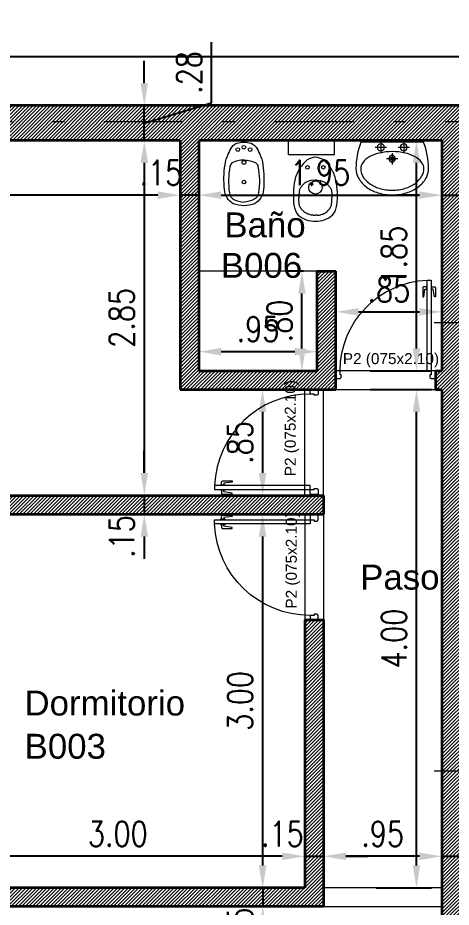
# Model space of a CAD drawing. Header units: millimetres. Extents: x 2761 to 3221, y 1635 to 1962.
# Drawn here: x 3201.75 to 3205.23, y 1707.32 to 1714.46 of the extents above; entities that cross this region are included whole.
import ezdxf
from ezdxf.enums import TextEntityAlignment as Align

# ---------------------------------------------------------------- set-up
doc = ezdxf.new("R2010")
doc.units = ezdxf.units.MM
doc.linetypes.add('DASHDOT', pattern=[25.4, 12.7, -6.35, 0, -6.35])
doc.linetypes.add('DASHED', pattern=[19.05, 12.7, -6.35])
doc.layers.get('Defpoints').update_dxf_attribs({"lineweight": 5})
for name, color, linetype, lineweight in [('Aberturas', 239, 'Continuous', 18), ('Artefacctos', 249, 'Continuous', 20), ('Cotas', 8, 'Continuous', 15), ('Detalles', 3, 'Continuous', 15), ('Ejes', 3, 'DASHDOT', 13), ('Muros', 6, 'Continuous', 50), ('Proyecciones', 249, 'DASHED', 0), ('Rayado', 7, 'Continuous', 15), ('Textos', 3, 'Continuous', 9)]:
    doc.layers.add(name, color=color, linetype=linetype, lineweight=lineweight)
doc.styles.add('cotas', font='romans.shx', dxfattribs={"width": 0.8})
doc.styles.add('ROMANS', font='romans', dxfattribs={"width": 0.8})
doc.styles.get("Standard").update_dxf_attribs({"font": 'arial.ttf'})
doc.dimstyles.new('Esc 1-100', dxfattribs={"dimtxt": 0.2, "dimasz": 0.18, "dimexe": 0.12, "dimexo": 0, "dimgap": 0.08, "dimtad": 1, "dimzin": 4, "dimdsep": 46, "dimtxsty": 'cotas', "dimcen": 2.5, "dimclrd": 7, "dimclre": 7, "dimclrt": 256, "dimaunit": 1, "dimadec": 3, "dimazin": 0, "dimtfac": 1, "dimtmove": 1, "dimatfit": 3, "dimfxl": 0.12, "dimarcsym": 0})

# ---------------------------------------------------------------- blocks, each defined once
blk = doc.blocks.new('Bidet')
at = {"color": 0, "linetype": 'ByBlock'}
blk.add_lwpolyline([(0.0967, 0.6275, -0.262722), (0.1763, 0.4996, -0.061431), (0.1713, 0.2743, -0.073837), (0.1434, 0.1785, -0.02136), (0.1096, 0.1157, -0.217458), (0.0456, 0.0749, -0.067695), (0, 0.0708, -0.067639), (-0.0455, 0.0749, -0.190009), (-0.1095, 0.1157, -0.02136), (-0.1433, 0.1785, -0.069685), (-0.1712, 0.2743, -0.061431), (-0.1762, 0.4996, -0.262722), (-0.0966, 0.6275, -0.09682), (0.0003, 0.6452, -0.096471), (0.0967, 0.6275)], format="xyb", close=True, dxfattribs=at)
for points in [[(-0.1267, 0.2903, -0.084724), (-0.1318, 0.5297, -0.252864), (-0.0906, 0.5888, -0.103412), (-0.0004, 0.6124, -0.103412)], [(0.1268, 0.2903, 0.084724), (0.1319, 0.5297, 0.252864), (0.0907, 0.5888, 0.103412), (0.0005, 0.6124, 0.103412)], [(-0.0004, 0.2312, -0.087783), (-0.1086, 0.2581, -0.148188), (-0.1267, 0.2903, -0.09678)], [(0.0005, 0.2312, 0.087783), (0.1087, 0.2581, 0.148188), (0.1268, 0.2903, 0.09678)]]:
    blk.add_lwpolyline(points, format="xyb", dxfattribs=at)
for centre, radius in [((0.0001, 0.4309), 0.0166), ((0.0001, 0.2533), 0.0171), ((-0.0559, 0.1368), 0.0166), ((0.0001, 0.1159), 0.0166), ((0.0561, 0.1368), 0.0166)]:
    blk.add_circle(centre, radius, dxfattribs=at)
blk = doc.blocks.new('Inodoro')
at = {"color": 0, "linetype": 'ByBlock'}
blk.add_lwpolyline([(0.0001, 0.585, 0.193023), (-0.1371, 0.5351, 0.145572), (-0.172, 0.4564, 0.077711), (-0.165, 0.2551, 0.087544), (-0.1255, 0.1609, 0.055228), (-0.065, 0.0913, 0.090627), (0, 0.0719, 0.091051), (0.0651, 0.0913, 0.055228), (0.1256, 0.1609, 0.087544), (0.1652, 0.2551, 0.077711), (0.1722, 0.4564, 0.145572), (0.1373, 0.5351, 0.193023), (0.0001, 0.585, 61.25604)], format="xyb", close=True, dxfattribs=at)
for points in [[(-0.0149, 0.5362), (-0.0328, 0.535, 0.028747), (-0.0609, 0.5272, 0.052421), (-0.0754, 0.5205, 0.050041), (-0.0919, 0.5084, 0.040538), (-0.1092, 0.49, 0.036304), (-0.1245, 0.4676, 0.08346), (-0.1287, 0.4565, 0.024812), (-0.1302, 0.4462, 0.009631), (-0.1323, 0.4196, 0.014344), (-0.1325, 0.4105, 0.009208), (-0.1323, 0.3964)], [(0.0148, 0.5362), (0.0327, 0.535, -0.028747), (0.0607, 0.5272, -0.052421), (0.0753, 0.5205, -0.050041), (0.0918, 0.5084, -0.040538), (0.109, 0.49, -0.036304), (0.1244, 0.4676, -0.08346), (0.1286, 0.4565, -0.024812), (0.1301, 0.4462, -0.009631), (0.1321, 0.4196, -0.014344), (0.1324, 0.4105, -0.009208), (0.1321, 0.3964)], [(-0.0149, 0.2564), (-0.0328, 0.2577, -0.028747), (-0.0609, 0.2654, -0.052421), (-0.0754, 0.2721, -0.050041), (-0.0919, 0.2842, -0.040538), (-0.1092, 0.3026, -0.036304), (-0.1245, 0.325, -0.08346), (-0.1287, 0.3361, -0.024812), (-0.1302, 0.3464, -0.009631), (-0.1323, 0.3731, -0.014344), (-0.1325, 0.3821, -0.009208), (-0.1323, 0.3962)], [(0.0148, 0.2564), (0.0327, 0.2577, 0.028747), (0.0607, 0.2654, 0.052421), (0.0753, 0.2721, 0.050041), (0.0918, 0.2842, 0.040538), (0.109, 0.3026, 0.036304), (0.1244, 0.325, 0.08346), (0.1286, 0.3361, 0.024812), (0.1301, 0.3464, 0.009631), (0.1321, 0.3731, 0.014344), (0.1324, 0.3821, 0.009208), (0.1321, 0.3962)]]:
    blk.add_lwpolyline(points, format="xyb", dxfattribs=at)
for points in [[(-0.0149, 0.5362), (-0.0001, 0.5362)], [(0.0148, 0.5362), (0, 0.5362)], [(-0.0149, 0.2564), (-0.0001, 0.2564)], [(0.0148, 0.2564), (0, 0.2564)]]:
    blk.add_lwpolyline(points, dxfattribs=at)
for centre, radius in [((-0.0001, 0.3144), 0.0535), ((-0.0638, 0.152), 0.0141), ((0.0636, 0.152), 0.0141)]:
    blk.add_circle(centre, radius, dxfattribs=at)
at = {"color": 0, "linetype": 'ByBlock', "style": 'ROMANS', "flags": 1}
blk.add_attdef('NOMENCLATURA', text='', height=0.08, dxfattribs=at).set_placement((0.0173, 0.4376), align=Align.MIDDLE)
blk = doc.blocks.new('Lav1')
at = {"color": 0, "linetype": 'ByBlock'}
for p, q in [((-0.0978, 0.0048), (-0.0978, -0.0921)), ((0.0978, 0.0048), (0.0978, -0.0921)), ((-0.1463, -0.0436), (-0.0493, -0.0436)), ((0.0493, -0.0436), (0.1463, -0.0436)), ((-0.0485, -0.1404), (0.0485, -0.1404)), ((0, -0.0919), (0, -0.1889))]:
    blk.add_line(p, q, dxfattribs=at)
for points in [[(0.2677, 0, -0.093113), (0.31, -0.225, -0.130379), (0.2882, -0.3071, -0.106492), (0.2192, -0.3841, -0.084146), (0.1226, -0.432, -0.073141), (0, -0.45, -0.073141), (-0.1226, -0.432, -0.084146), (-0.2192, -0.3841, -0.106492), (-0.2882, -0.3071, -0.130379), (-0.31, -0.225, -0.093113), (-0.2677, 0)], [(-0.27, -0.225, -0.165741), (-0.253, -0.1751, -0.105633), (-0.1909, -0.1225, -0.068595), (-0.1088, -0.092, -0.054776), (0, -0.08, -0.054776), (0.1088, -0.092, -0.068595), (0.1909, -0.1225, -0.105633), (0.253, -0.1751, -0.165741), (0.27, -0.225, -0.130379), (0.2535, -0.2873, -0.106492), (0.1957, -0.3517, -0.084146), (0.111, -0.3937, -0.073141), (0, -0.41, -0.073141), (-0.111, -0.3937, -0.084146), (-0.1957, -0.3517, -0.106492), (-0.2535, -0.2873, -0.130379)]]:
    blk.add_lwpolyline(points, format="xyb", close=True, dxfattribs=at)
for centre, radius in [((-0.0978, -0.0436), 0.03), ((0.0978, -0.0436), 0.03), ((0, -0.1404), 0.028), ((0, -0.1404), 0.014)]:
    blk.add_circle(centre, radius, dxfattribs=at)
blk = doc.blocks.new('*D334')
at = {"layer": 'Cotas', "color": 7, "lineweight": -2, "transparency": 16777216}
for p, q in [((3202.1357, 1713.4762), (3202.8871, 1713.4762)), ((3202.7671, 1713.2962), (3202.7671, 1710.8062)), ((3202.1357, 1710.6262), (3202.8871, 1710.6262))]:
    blk.add_line(p, q, dxfattribs=at)
at = {"layer": 'Cotas', "color": 7, "transparency": 16777216}
for points in [[(3202.7371, 1713.2962), (3202.7971, 1713.2962), (3202.7671, 1713.4762)], [(3202.7371, 1710.8062), (3202.7971, 1710.8062), (3202.7671, 1710.6262)]]:
    blk.add_solid(points, dxfattribs=at)
at = {"layer": 'Defpoints', "color": 0, "transparency": 16777216}
for p in [(3202.1357, 1713.4762), (3202.1357, 1710.6262), (3202.7671, 1710.6262)]:
    blk.add_point(p, dxfattribs=at)
at = {"layer": 'Cotas', "transparency": 16777216, "insert": (3202.5871, 1712.0512), "char_height": 0.2, "attachment_point": 5, "rotation": 90, "style": 'cotas'}
blk.add_mtext('2.85', dxfattribs=at)
blk = doc.blocks.new('*D335')
at = {"layer": 'Cotas', "color": 7, "lineweight": -2, "transparency": 16777216}
for p, q in [((3203.4748, 1710.4762), (3203.8363, 1710.4762)), ((3203.7163, 1710.2962), (3203.7163, 1707.6562)), ((3203.5748, 1707.4762), (3203.8363, 1707.4762))]:
    blk.add_line(p, q, dxfattribs=at)
at = {"layer": 'Cotas', "color": 7, "transparency": 16777216}
for points in [[(3203.6863, 1710.2962), (3203.7463, 1710.2962), (3203.7163, 1710.4762)], [(3203.6863, 1707.6562), (3203.7463, 1707.6562), (3203.7163, 1707.4762)]]:
    blk.add_solid(points, dxfattribs=at)
at = {"layer": 'Defpoints', "color": 0, "transparency": 16777216}
for p in [(3203.4748, 1710.4762), (3203.5748, 1707.4762), (3203.7163, 1707.4762)]:
    blk.add_point(p, dxfattribs=at)
at = {"layer": 'Cotas', "transparency": 16777216, "insert": (3203.5363, 1708.9762), "char_height": 0.2, "attachment_point": 5, "rotation": 90, "style": 'cotas'}
blk.add_mtext('3.00', dxfattribs=at)
blk = doc.blocks.new('*D336')
at = {"layer": 'Cotas', "color": 7, "lineweight": -2, "transparency": 16777216}
for p, q in [((3201.0546, 1708.2526), (3201.0546, 1707.6088)), ((3204.0546, 1707.7897), (3204.0546, 1707.6088)), ((3203.8746, 1707.7288), (3201.2346, 1707.7288))]:
    blk.add_line(p, q, dxfattribs=at)
at = {"layer": 'Cotas', "color": 7, "transparency": 16777216}
for points in [[(3201.2346, 1707.7588), (3201.2346, 1707.6988), (3201.0546, 1707.7288)], [(3203.8746, 1707.7588), (3203.8746, 1707.6988), (3204.0546, 1707.7288)]]:
    blk.add_solid(points, dxfattribs=at)
at = {"layer": 'Defpoints', "color": 0, "transparency": 16777216}
for p in [(3201.0546, 1708.2526), (3204.0546, 1707.7897), (3201.0546, 1707.7288)]:
    blk.add_point(p, dxfattribs=at)
at = {"layer": 'Cotas', "transparency": 16777216, "insert": (3202.5546, 1707.9088), "char_height": 0.2, "attachment_point": 5, "style": 'cotas'}
blk.add_mtext('3.00', dxfattribs=at)
blk = doc.blocks.new('*D350')
at = {"layer": 'Cotas', "color": 7, "lineweight": -2, "transparency": 16777216}
for p, q in [((3203.5655, 1711.4762), (3203.8363, 1711.4762)), ((3203.7163, 1711.2962), (3203.7163, 1710.8062)), ((3203.5655, 1710.6262), (3203.8363, 1710.6262))]:
    blk.add_line(p, q, dxfattribs=at)
at = {"layer": 'Cotas', "color": 7, "transparency": 16777216}
for points in [[(3203.6863, 1711.2962), (3203.7463, 1711.2962), (3203.7163, 1711.4762)], [(3203.6863, 1710.8062), (3203.7463, 1710.8062), (3203.7163, 1710.6262)]]:
    blk.add_solid(points, dxfattribs=at)
at = {"layer": 'Defpoints', "color": 0, "transparency": 16777216}
for p in [(3203.5655, 1711.4762), (3203.5655, 1710.6262), (3203.7163, 1710.6262)]:
    blk.add_point(p, dxfattribs=at)
at = {"layer": 'Cotas', "transparency": 16777216, "insert": (3203.5363, 1711.0512), "char_height": 0.2, "attachment_point": 5, "rotation": 90, "style": 'cotas'}
blk.add_mtext('.85', dxfattribs=at)
blk = doc.blocks.new('*D337')
at = {"layer": 'Cotas', "color": 7, "lineweight": -2, "transparency": 16777216}
for p, q in [((3204.2046, 1707.7064), (3204.2046, 1707.8488)), ((3205.1546, 1707.7064), (3205.1546, 1707.8488)), ((3204.9746, 1707.7288), (3204.3846, 1707.7288))]:
    blk.add_line(p, q, dxfattribs=at)
at = {"layer": 'Cotas', "color": 7, "transparency": 16777216}
for points in [[(3204.3846, 1707.7588), (3204.3846, 1707.6988), (3204.2046, 1707.7288)], [(3204.9746, 1707.7588), (3204.9746, 1707.6988), (3205.1546, 1707.7288)]]:
    blk.add_solid(points, dxfattribs=at)
at = {"layer": 'Defpoints', "color": 0, "transparency": 16777216}
for p in [(3204.2046, 1707.7288), (3204.2046, 1707.7064), (3205.1546, 1707.7064)]:
    blk.add_point(p, dxfattribs=at)
at = {"layer": 'Cotas', "transparency": 16777216, "insert": (3204.6796, 1707.9088), "char_height": 0.2, "attachment_point": 5, "style": 'cotas'}
blk.add_mtext('.95', dxfattribs=at)
blk = doc.blocks.new('*D351')
at = {"layer": 'Cotas', "color": 7, "lineweight": -2, "transparency": 16777216}
for p, q in [((3203.2046, 1713.4762), (3203.2046, 1712.9168)), ((3205.1546, 1713.4762), (3205.1546, 1712.9168)), ((3203.3846, 1713.0368), (3204.9746, 1713.0368))]:
    blk.add_line(p, q, dxfattribs=at)
at = {"layer": 'Cotas', "color": 7, "transparency": 16777216}
for points in [[(3203.3846, 1713.0668), (3203.3846, 1713.0068), (3203.2046, 1713.0368)], [(3204.9746, 1713.0668), (3204.9746, 1713.0068), (3205.1546, 1713.0368)]]:
    blk.add_solid(points, dxfattribs=at)
at = {"layer": 'Defpoints', "color": 0, "transparency": 16777216}
for p in [(3203.2046, 1713.4762), (3205.1546, 1713.4762), (3205.1546, 1713.0368)]:
    blk.add_point(p, dxfattribs=at)
at = {"layer": 'Cotas', "transparency": 16777216, "insert": (3204.1796, 1713.2168), "char_height": 0.2, "attachment_point": 5, "style": 'cotas'}
blk.add_mtext('1.95', dxfattribs=at)
blk = doc.blocks.new('P82i')
at = {"color": 0, "linetype": 'ByBlock'}
for points in [[(0.0761, 0.89), (0.0411, 0.89), (0.0411, 0.07), (0.0761, 0.07)], [(0, 0.07), (0.0411, 0.07), (0.0411, 0.035), (0.0511, 0.035), (0.0511, 0.01), (0.0411, 0), (0, 0)], [(0.9, 0), (0.8611, 0), (0.8511, 0.01), (0.8511, 0.035), (0.8611, 0.035), (0.8611, 0.07), (0.9, 0.07)]]:
    blk.add_lwpolyline(points, close=True, dxfattribs=at)
for points in [[(0.0361, 0.8282), (0.0111, 0.8282, 0.414214), (0.0011, 0.8182), (0.0011, 0.7382), (0.0111, 0.7382), (0.0211, 0.8082), (0.0361, 0.8082)], [(0.0811, 0.8282), (0.1061, 0.8282, -0.414214), (0.1161, 0.8182), (0.1161, 0.7382), (0.1061, 0.7382), (0.0961, 0.8082), (0.0811, 0.8082)]]:
    blk.add_lwpolyline(points, format="xyb", dxfattribs=at)
for points in [[(0.0411, 0.7982), (0.0361, 0.7982), (0.0361, 0.8382), (0.0411, 0.8382)], [(0.0761, 0.8382), (0.0811, 0.8382), (0.0811, 0.7982), (0.0761, 0.7982)]]:
    blk.add_lwpolyline(points, dxfattribs=at)
blk.add_arc((0.0411, 0.07), 0.82, 360, 87.55371, dxfattribs=at)
blk = doc.blocks.new('*D341')
at = {"layer": 'Cotas', "color": 7, "lineweight": -2, "transparency": 16777216}
for p, q in [((3199.7546, 1713.1599), (3199.7546, 1712.9168)), ((3203.0546, 1713.1599), (3203.0546, 1712.9168)), ((3202.8746, 1713.0368), (3199.9346, 1713.0368))]:
    blk.add_line(p, q, dxfattribs=at)
at = {"layer": 'Cotas', "color": 7, "transparency": 16777216}
for points in [[(3199.9346, 1713.0668), (3199.9346, 1713.0068), (3199.7546, 1713.0368)], [(3202.8746, 1713.0668), (3202.8746, 1713.0068), (3203.0546, 1713.0368)]]:
    blk.add_solid(points, dxfattribs=at)
at = {"layer": 'Defpoints', "color": 0, "transparency": 16777216}
for p in [(3199.7546, 1713.1599), (3203.0546, 1713.1599), (3199.7546, 1713.0368)]:
    blk.add_point(p, dxfattribs=at)
at = {"layer": 'Cotas', "transparency": 16777216, "insert": (3201.4046, 1713.2168), "char_height": 0.2, "attachment_point": 5, "style": 'cotas'}
blk.add_mtext('3.30', dxfattribs=at)
blk = doc.blocks.new('*D352')
at = {"layer": 'Cotas', "color": 7, "lineweight": -2, "transparency": 16777216}
for p, q in [((3203.2046, 1711.6262), (3203.2046, 1711.9005)), ((3204.1546, 1711.6262), (3204.1546, 1711.9005)), ((3203.3846, 1711.7805), (3203.9746, 1711.7805))]:
    blk.add_line(p, q, dxfattribs=at)
at = {"layer": 'Cotas', "color": 7, "transparency": 16777216}
for points in [[(3203.3846, 1711.8105), (3203.3846, 1711.7505), (3203.2046, 1711.7805)], [(3203.9746, 1711.8105), (3203.9746, 1711.7505), (3204.1546, 1711.7805)]]:
    blk.add_solid(points, dxfattribs=at)
at = {"layer": 'Defpoints', "color": 0, "transparency": 16777216}
for p in [(3204.1546, 1711.7805), (3203.2046, 1711.6262), (3204.1546, 1711.6262)]:
    blk.add_point(p, dxfattribs=at)
at = {"layer": 'Cotas', "transparency": 16777216, "insert": (3203.6796, 1711.9605), "char_height": 0.2, "attachment_point": 5, "style": 'cotas'}
blk.add_mtext('.95', dxfattribs=at)
blk = doc.blocks.new('*D353')
at = {"layer": 'Cotas', "color": 7, "lineweight": -2, "transparency": 16777216}
for p, q in [((3196.9546, 1713.6264), (3196.9546, 1714.2695)), ((3219.4537, 1713.6264), (3219.4537, 1714.2695)), ((3197.1346, 1714.1495), (3219.2737, 1714.1495))]:
    blk.add_line(p, q, dxfattribs=at)
at = {"layer": 'Cotas', "color": 7, "transparency": 16777216}
for points in [[(3197.1346, 1714.1795), (3197.1346, 1714.1195), (3196.9546, 1714.1495)], [(3219.2737, 1714.1795), (3219.2737, 1714.1195), (3219.4537, 1714.1495)]]:
    blk.add_solid(points, dxfattribs=at)
at = {"layer": 'Defpoints', "color": 0, "transparency": 16777216}
for p in [(3219.4537, 1714.1495), (3196.9546, 1713.6264), (3219.4537, 1713.6264)]:
    blk.add_point(p, dxfattribs=at)
at = {"layer": 'Cotas', "transparency": 16777216, "insert": (3208.2042, 1714.3295), "char_height": 0.2, "attachment_point": 5, "style": 'cotas'}
blk.add_mtext('38.43', dxfattribs=at)
blk = doc.blocks.new('*D343')
at = {"layer": 'Cotas', "color": 7, "lineweight": -2, "transparency": 16777216}
for p, q in [((3204.715, 1713.4762), (3205.071, 1713.4762)), ((3204.951, 1711.8062), (3204.951, 1713.2962)), ((3204.5788, 1711.6262), (3205.071, 1711.6262))]:
    blk.add_line(p, q, dxfattribs=at)
at = {"layer": 'Cotas', "color": 7, "transparency": 16777216}
for points in [[(3204.921, 1713.2962), (3204.981, 1713.2962), (3204.951, 1713.4762)], [(3204.921, 1711.8062), (3204.981, 1711.8062), (3204.951, 1711.6262)]]:
    blk.add_solid(points, dxfattribs=at)
at = {"layer": 'Defpoints', "color": 0, "transparency": 16777216}
for p in [(3204.715, 1713.4762), (3204.951, 1713.4762), (3204.5788, 1711.6262)]:
    blk.add_point(p, dxfattribs=at)
at = {"layer": 'Cotas', "transparency": 16777216, "insert": (3204.771, 1712.5512), "char_height": 0.2, "attachment_point": 5, "rotation": 90, "style": 'cotas'}
blk.add_mtext('1.85', dxfattribs=at)
blk = doc.blocks.new('*D344')
at = {"layer": 'Cotas', "color": 7, "lineweight": -2, "transparency": 16777216}
for p, q in [((3204.0546, 1707.4762), (3204.0546, 1707.8488)), ((3204.2046, 1707.3869), (3204.2046, 1707.8488)), ((3203.8746, 1707.7288), (3203.6946, 1707.7288)), ((3204.0546, 1707.7288), (3204.2046, 1707.7288)), ((3204.3846, 1707.7288), (3204.5646, 1707.7288))]:
    blk.add_line(p, q, dxfattribs=at)
at = {"layer": 'Cotas', "color": 7, "transparency": 16777216}
for points in [[(3203.8746, 1707.7588), (3203.8746, 1707.6988), (3204.0546, 1707.7288)], [(3204.3846, 1707.7588), (3204.3846, 1707.6988), (3204.2046, 1707.7288)]]:
    blk.add_solid(points, dxfattribs=at)
at = {"layer": 'Defpoints', "color": 0, "transparency": 16777216}
for p in [(3204.2046, 1707.7288), (3204.0546, 1707.4762), (3204.2046, 1707.3869)]:
    blk.add_point(p, dxfattribs=at)
at = {"layer": 'Cotas', "transparency": 16777216, "insert": (3203.8746, 1707.9088), "char_height": 0.2, "attachment_point": 5, "style": 'cotas'}
blk.add_mtext('.15', dxfattribs=at)
blk = doc.blocks.new('*D345')
at = {"layer": 'Cotas', "color": 7, "lineweight": -2, "transparency": 16777216}
for p, q in [((3204.5788, 1711.4762), (3205.071, 1711.4762)), ((3204.951, 1707.6562), (3204.951, 1711.2962)), ((3204.6288, 1707.4762), (3205.071, 1707.4762))]:
    blk.add_line(p, q, dxfattribs=at)
at = {"layer": 'Cotas', "color": 7, "transparency": 16777216}
for points in [[(3204.921, 1711.2962), (3204.981, 1711.2962), (3204.951, 1711.4762)], [(3204.921, 1707.6562), (3204.981, 1707.6562), (3204.951, 1707.4762)]]:
    blk.add_solid(points, dxfattribs=at)
at = {"layer": 'Defpoints', "color": 0, "transparency": 16777216}
for p in [(3204.5788, 1711.4762), (3204.951, 1711.4762), (3204.6288, 1707.4762)]:
    blk.add_point(p, dxfattribs=at)
at = {"layer": 'Cotas', "transparency": 16777216, "insert": (3204.771, 1709.4762), "char_height": 0.2, "attachment_point": 5, "rotation": 90, "style": 'cotas'}
blk.add_mtext('4.00', dxfattribs=at)
blk = doc.blocks.new('*D356')
at = {"layer": 'Cotas', "color": 7, "lineweight": -2, "transparency": 16777216}
for p, q in [((3205.1546, 1707.7064), (3205.1546, 1707.8488)), ((3205.4546, 1707.885), (3205.4546, 1707.6088)), ((3204.9746, 1707.7288), (3204.7946, 1707.7288)), ((3205.1546, 1707.7288), (3205.4546, 1707.7288)), ((3205.1546, 1707.7288), (3205.4546, 1707.7288)), ((3205.3046, 1707.7288), (3205.4066, 1707.3888)), ((3205.6346, 1707.7288), (3205.8146, 1707.7288)), ((3205.4066, 1707.3888), (3205.8942, 1707.3888))]:
    blk.add_line(p, q, dxfattribs=at)
at = {"layer": 'Cotas', "color": 7, "transparency": 16777216}
for points in [[(3204.9746, 1707.7588), (3204.9746, 1707.6988), (3205.1546, 1707.7288)], [(3205.6346, 1707.7588), (3205.6346, 1707.6988), (3205.4546, 1707.7288)]]:
    blk.add_solid(points, dxfattribs=at)
at = {"layer": 'Defpoints', "color": 0, "transparency": 16777216}
for p in [(3205.4546, 1707.885), (3205.1546, 1707.7064), (3205.4546, 1707.7288)]:
    blk.add_point(p, dxfattribs=at)
at = {"layer": 'Cotas', "transparency": 16777216, "insert": (3205.6504, 1707.5688), "char_height": 0.2, "attachment_point": 5, "style": 'cotas'}
blk.add_mtext('.30', dxfattribs=at)
blk = doc.blocks.new('*D362')
at = {"layer": 'Cotas', "color": 7, "lineweight": -2, "transparency": 16777216}
for p, q in [((3204.0449, 1712.4262), (3203.912, 1712.4262)), ((3204.032, 1711.8062), (3204.032, 1712.2462)), ((3204.0449, 1711.6262), (3203.912, 1711.6262))]:
    blk.add_line(p, q, dxfattribs=at)
at = {"layer": 'Cotas', "color": 7, "transparency": 16777216}
for points in [[(3204.002, 1712.2462), (3204.062, 1712.2462), (3204.032, 1712.4262)], [(3204.002, 1711.8062), (3204.062, 1711.8062), (3204.032, 1711.6262)]]:
    blk.add_solid(points, dxfattribs=at)
at = {"layer": 'Defpoints', "color": 0, "transparency": 16777216}
for p in [(3204.032, 1712.4262), (3204.0449, 1712.4262), (3204.0449, 1711.6262)]:
    blk.add_point(p, dxfattribs=at)
at = {"layer": 'Cotas', "transparency": 16777216, "insert": (3203.852, 1712.0262), "char_height": 0.2, "attachment_point": 5, "rotation": 90, "style": 'cotas'}
blk.add_mtext('.80', dxfattribs=at)
blk = doc.blocks.new('*D369')
at = {"layer": 'Cotas', "color": 7, "lineweight": -2, "transparency": 16777216}
for p, q in [((3203.7178, 1707.6562), (3203.7178, 1707.8362)), ((3203.5748, 1707.4762), (3203.8378, 1707.4762)), ((3203.7178, 1707.4762), (3203.7178, 1707.3262)), ((3203.7215, 1707.3262), (3203.5978, 1707.3262)), ((3203.7178, 1707.1462), (3203.7178, 1706.9662))]:
    blk.add_line(p, q, dxfattribs=at)
at = {"layer": 'Cotas', "color": 7, "transparency": 16777216}
for points in [[(3203.6878, 1707.6562), (3203.7478, 1707.6562), (3203.7178, 1707.4762)], [(3203.6878, 1707.1462), (3203.7478, 1707.1462), (3203.7178, 1707.3262)]]:
    blk.add_solid(points, dxfattribs=at)
at = {"layer": 'Defpoints', "color": 0, "transparency": 16777216}
for p in [(3203.5748, 1707.4762), (3203.7178, 1707.3262), (3203.7215, 1707.3262)]:
    blk.add_point(p, dxfattribs=at)
at = {"layer": 'Cotas', "transparency": 16777216, "insert": (3203.5378, 1707.1462), "char_height": 0.2, "attachment_point": 5, "rotation": 90, "style": 'cotas'}
blk.add_mtext('.15', dxfattribs=at)
blk = doc.blocks.new('*D370')
at = {"layer": 'Cotas', "color": 7, "lineweight": -2, "transparency": 16777216}
for p, q in [((3202.7671, 1710.8062), (3202.7671, 1710.9862)), ((3202.1357, 1710.6262), (3202.8871, 1710.6262)), ((3202.7671, 1710.6262), (3202.7671, 1710.4762)), ((3202.6296, 1710.4762), (3202.8871, 1710.4762)), ((3202.7671, 1710.2962), (3202.7671, 1710.1162))]:
    blk.add_line(p, q, dxfattribs=at)
at = {"layer": 'Cotas', "color": 7, "transparency": 16777216}
for points in [[(3202.7371, 1710.8062), (3202.7971, 1710.8062), (3202.7671, 1710.6262)], [(3202.7371, 1710.2962), (3202.7971, 1710.2962), (3202.7671, 1710.4762)]]:
    blk.add_solid(points, dxfattribs=at)
at = {"layer": 'Defpoints', "color": 0, "transparency": 16777216}
for p in [(3202.1357, 1710.6262), (3202.6296, 1710.4762), (3202.7671, 1710.4762)]:
    blk.add_point(p, dxfattribs=at)
at = {"layer": 'Cotas', "transparency": 16777216, "insert": (3202.5871, 1710.2962), "char_height": 0.2, "attachment_point": 5, "rotation": 90, "style": 'cotas'}
blk.add_mtext('.15', dxfattribs=at)
blk = doc.blocks.new('*D349')
at = {"layer": 'Cotas', "color": 7, "lineweight": -2, "transparency": 16777216}
for p, q in [((3203.3071, 1713.7779), (3203.3071, 1714.2655)), ((3202.7671, 1713.9357), (3202.7671, 1714.1157)), ((3202.6682, 1713.7557), (3202.8871, 1713.7557)), ((3202.7671, 1713.6159), (3203.3071, 1713.7779)), ((3202.7671, 1713.4762), (3202.7671, 1713.7557)), ((3202.7671, 1713.4762), (3202.7671, 1713.7557)), ((3202.1357, 1713.4762), (3202.8871, 1713.4762)), ((3202.7671, 1713.2962), (3202.7671, 1713.1162))]:
    blk.add_line(p, q, dxfattribs=at)
at = {"layer": 'Cotas', "color": 7, "transparency": 16777216}
for points in [[(3202.7371, 1713.9357), (3202.7971, 1713.9357), (3202.7671, 1713.7557)], [(3202.7371, 1713.2962), (3202.7971, 1713.2962), (3202.7671, 1713.4762)]]:
    blk.add_solid(points, dxfattribs=at)
at = {"layer": 'Defpoints', "color": 0, "transparency": 16777216}
for p in [(3202.6682, 1713.7557), (3202.7671, 1713.7557), (3202.1357, 1713.4762)]:
    blk.add_point(p, dxfattribs=at)
at = {"layer": 'Cotas', "transparency": 16777216, "insert": (3203.1271, 1714.0217), "char_height": 0.2, "attachment_point": 5, "rotation": 90, "style": 'cotas'}
blk.add_mtext('.28', dxfattribs=at)
blk = doc.blocks.new('*D371')
at = {"layer": 'Cotas', "color": 7, "lineweight": -2, "transparency": 16777216}
for p, q in [((3203.2046, 1713.4762), (3203.2046, 1712.9168)), ((3203.0546, 1713.1128), (3203.0546, 1712.9168)), ((3202.8746, 1713.0368), (3202.6946, 1713.0368)), ((3203.2046, 1713.0368), (3203.0546, 1713.0368)), ((3203.3846, 1713.0368), (3203.5646, 1713.0368))]:
    blk.add_line(p, q, dxfattribs=at)
at = {"layer": 'Cotas', "color": 7, "transparency": 16777216}
for points in [[(3202.8746, 1713.0668), (3202.8746, 1713.0068), (3203.0546, 1713.0368)], [(3203.3846, 1713.0668), (3203.3846, 1713.0068), (3203.2046, 1713.0368)]]:
    blk.add_solid(points, dxfattribs=at)
at = {"layer": 'Defpoints', "color": 0, "transparency": 16777216}
for p in [(3203.2046, 1713.4762), (3203.0546, 1713.1128), (3203.0546, 1713.0368)]:
    blk.add_point(p, dxfattribs=at)
at = {"layer": 'Cotas', "transparency": 16777216, "insert": (3202.9008, 1713.2168), "char_height": 0.2, "attachment_point": 5, "style": 'cotas'}
blk.add_mtext('.15', dxfattribs=at)
blk = doc.blocks.new('*D372')
at = {"layer": 'Cotas', "color": 7, "lineweight": -2, "transparency": 16777216}
for p, q in [((3205.1546, 1713.4762), (3205.1546, 1712.9168)), ((3204.9746, 1713.0368), (3204.7946, 1713.0368)), ((3205.1546, 1713.0368), (3205.4546, 1713.0368)), ((3205.1546, 1713.0368), (3205.4546, 1713.0368)), ((3205.3046, 1713.0368), (3205.4666, 1712.4968)), ((3205.4546, 1713.0974), (3205.4546, 1712.9168)), ((3205.6346, 1713.0368), (3205.8146, 1713.0368)), ((3205.4666, 1712.4968), (3205.9542, 1712.4968))]:
    blk.add_line(p, q, dxfattribs=at)
at = {"layer": 'Cotas', "color": 7, "transparency": 16777216}
for points in [[(3204.9746, 1713.0668), (3204.9746, 1713.0068), (3205.1546, 1713.0368)], [(3205.6346, 1713.0668), (3205.6346, 1713.0068), (3205.4546, 1713.0368)]]:
    blk.add_solid(points, dxfattribs=at)
at = {"layer": 'Defpoints', "color": 0, "transparency": 16777216}
for p in [(3205.1546, 1713.4762), (3205.4546, 1713.0974), (3205.4546, 1713.0368)]:
    blk.add_point(p, dxfattribs=at)
at = {"layer": 'Cotas', "transparency": 16777216, "insert": (3205.7104, 1712.6768), "char_height": 0.2, "attachment_point": 5, "style": 'cotas'}
blk.add_mtext('.30', dxfattribs=at)
blk = doc.blocks.new('*D374')
at = {"layer": 'Cotas', "color": 7, "lineweight": -2, "transparency": 16777216}
for p, q in [((3204.3046, 1712.2549), (3204.3046, 1711.98)), ((3205.1546, 1712.3029), (3205.1546, 1711.98)), ((3204.4846, 1712.1), (3204.9746, 1712.1))]:
    blk.add_line(p, q, dxfattribs=at)
at = {"layer": 'Cotas', "color": 7, "transparency": 16777216}
for points in [[(3204.4846, 1712.13), (3204.4846, 1712.07), (3204.3046, 1712.1)], [(3204.9746, 1712.13), (3204.9746, 1712.07), (3205.1546, 1712.1)]]:
    blk.add_solid(points, dxfattribs=at)
at = {"layer": 'Defpoints', "color": 0, "transparency": 16777216}
for p in [(3204.3046, 1712.2549), (3205.1546, 1712.3029), (3205.1546, 1712.1)]:
    blk.add_point(p, dxfattribs=at)
at = {"layer": 'Cotas', "transparency": 16777216, "insert": (3204.7296, 1712.28), "char_height": 0.2, "attachment_point": 5, "style": 'cotas'}
blk.add_mtext('.85', dxfattribs=at)

msp = doc.modelspace()

# ---------------------------------------------------------------- hatches: boundary and pattern name
at = {"layer": 'Rayado', "lineweight": 20}
h = msp.add_hatch(dxfattribs=at)
h.set_pattern_fill('_USER', color=256, scale=0.02, angle=45, pattern_type=0)
h.set_pattern_definition([(45, (0, 0), (-0.01414213562, 0.01414213562), [])])
h.paths.add_polyline_path([(3211.0046, 1711.1789), (3210.8546, 1711.1789), (3210.8546, 1710.6262), (3209.5546, 1710.6262), (3209.5546, 1709.7605), (3209.7046, 1709.7605), (3209.7046, 1710.4762), (3211.0046, 1710.4762)], flags=0)
h.paths.add_polyline_path([(3211.0046, 1711.1789), (3210.8546, 1711.1789), (3210.8546, 1710.6262), (3209.5546, 1710.6262), (3209.5546, 1709.7605), (3209.7046, 1709.7605), (3209.7046, 1710.4762), (3211.0046, 1710.4762)], flags=0)
h.paths.add_polyline_path([(3209.5546, 1710.6262), (3206.4046, 1710.6262), (3206.4046, 1710.4762), (3209.5546, 1710.4762)], flags=17)
h.paths.add_polyline_path([(3211.0046, 1711.1789), (3210.8546, 1711.1789), (3210.8546, 1710.6262), (3209.5546, 1710.6262), (3209.5546, 1710.4762), (3209.5546, 1709.7605), (3209.7046, 1709.7605), (3209.7046, 1710.4762), (3211.0046, 1710.4762)], flags=0)
h.paths.add_polyline_path([(3211.0046, 1713.7557), (3205.3046, 1713.7557), (3205.3046, 1713.6264), (3211.0046, 1713.6264)])
h.paths.add_polyline_path([(3205.3046, 1713.7557), (3199.6046, 1713.7557), (3199.6046, 1713.6264), (3205.3046, 1713.6264)])
h.paths.add_polyline_path([(3205.3046, 1713.6264), (3199.6046, 1713.6264), (3199.6046, 1712.6762), (3199.7546, 1712.6762), (3199.7546, 1713.4762), (3203.0546, 1713.4762), (3203.0546, 1711.4762), (3204.3046, 1711.4762), (3204.3046, 1712.4262), (3204.1546, 1712.4262), (3204.1546, 1711.6262), (3203.2046, 1711.6262), (3203.2046, 1713.4762), (3205.1546, 1713.4762), (3205.1546, 1711.6262), (3205.1046, 1711.6262), (3205.1046, 1711.4762), (3205.1546, 1711.4762), (3205.1546, 1708.4141), (3205.3046, 1708.4141)])
h.paths.add_polyline_path([(3204.2046, 1710.6262), (3199.7546, 1710.6262), (3199.7546, 1711.2762), (3199.6046, 1711.2762), (3199.6046, 1710.4762), (3200.9046, 1710.4762), (3200.9046, 1709.6762), (3201.0546, 1709.6762), (3201.0546, 1710.4762), (3204.2046, 1710.4762)], flags=17)
h.paths.add_polyline_path([(3204.2046, 1709.6262), (3204.0546, 1709.6262), (3204.0546, 1707.4762), (3201.0546, 1707.4762), (3201.0546, 1708.2762), (3200.9046, 1708.2762), (3200.9046, 1707.4762), (3200.8046, 1707.4762), (3200.8046, 1707.3262), (3204.2046, 1707.3262)])
h.paths.add_polyline_path([(3200.1046, 1707.3262), (3200.2046, 1707.3262), (3200.2046, 1707.4762), (3199.9546, 1707.4762), (3199.9546, 1706.6762), (3200.1046, 1706.6762)])
h.paths.add_polyline_path([(3200.1046, 1705.1762), (3199.9546, 1705.1762), (3199.9546, 1702.3063), (3200.5546, 1702.3063), (3200.5546, 1702.4562), (3202.555, 1702.4562), (3202.555, 1702.6062), (3200.1046, 1702.6062)])
h.paths.add_polyline_path([(3203.6546, 1703.7044), (3203.5046, 1703.7044), (3203.5046, 1702.6062), (3203.4546, 1702.6062), (3203.4546, 1702.4562), (3203.7046, 1702.4562), (3203.7046, 1702.6062), (3203.6546, 1702.6062)])
h.paths.add_polyline_path([(3205.3046, 1705.0102), (3205.1546, 1705.0102), (3205.1546, 1702.6062), (3204.0546, 1702.6062), (3204.0546, 1702.4562), (3205.3046, 1702.4562)])
h.paths.add_polyline_path([(3205.4546, 1705.0102), (3205.3046, 1705.0102), (3205.3046, 1702.4562), (3206.4477, 1702.4562), (3206.4477, 1702.6062), (3205.4546, 1702.6062)])
h.paths.add_polyline_path([(3206.1638, 1706.1562), (3205.4546, 1706.1562), (3205.4546, 1708.4141), (3205.3046, 1708.4141), (3205.3046, 1705.0102), (3205.4546, 1705.0102), (3205.4546, 1706.0062), (3206.1638, 1706.0062)])
h.paths.add_polyline_path([(3205.3046, 1708.4141), (3205.1546, 1708.4141), (3205.1546, 1706.1562), (3204.4546, 1706.1562), (3204.4546, 1706.0062), (3205.1546, 1706.0062), (3205.1546, 1705.0102), (3205.3046, 1705.0102)])
h.paths.add_polyline_path([(3205.4546, 1711.4762), (3205.5046, 1711.4762), (3205.5046, 1711.6262), (3205.4546, 1711.6262), (3205.4546, 1713.4762), (3207.4046, 1713.4762), (3207.4046, 1711.6262), (3206.4546, 1711.6262), (3206.4546, 1712.4262), (3206.3046, 1712.4262), (3206.3046, 1711.4762), (3207.5546, 1711.4762), (3207.5546, 1713.4762), (3210.8546, 1713.4762), (3210.8546, 1712.6789), (3211.0046, 1712.6789), (3211.0046, 1713.6264), (3205.3046, 1713.6264), (3205.3046, 1708.4141), (3205.4546, 1708.4141)])
h.paths.add_polyline_path([(3206.5546, 1709.6262), (3206.4046, 1709.6262), (3206.4046, 1707.3262), (3209.815, 1707.3262), (3209.815, 1707.4762), (3209.705, 1707.4762), (3209.7046, 1707.4755), (3209.7046, 1708.2605), (3209.5546, 1708.2605), (3209.5546, 1707.4762), (3206.5546, 1707.4762)])
h.paths.add_polyline_path([(3211.0046, 1711.1789), (3210.8546, 1711.1789), (3210.8546, 1710.6262), (3206.4046, 1710.6262), (3206.4046, 1710.4762), (3209.5546, 1710.4762), (3209.5546, 1709.7605), (3209.7046, 1709.7605), (3209.7046, 1710.4762), (3211.0046, 1710.4762)], flags=0)
h.paths.add_polyline_path([(3210.6546, 1707.4762), (3210.45, 1707.4762), (3210.45, 1707.3262), (3210.5046, 1707.3262), (3210.5046, 1706.6802), (3210.6546, 1706.6802)])
h.paths.add_polyline_path([(3210.6546, 1705.1802), (3210.5046, 1705.1802), (3210.5046, 1702.6062), (3208.0973, 1702.6062), (3208.0973, 1702.3062), (3210.6546, 1702.3062)])
h.paths.add_polyline_path([(3207.1046, 1703.7044), (3206.9546, 1703.7044), (3206.9546, 1702.6062), (3206.7477, 1702.6062), (3206.7477, 1702.4562), (3207.1977, 1702.4562), (3207.1977, 1702.6062), (3207.1046, 1702.6062)])
h.paths.add_polyline_path([(3213.4038, 1707.4762), (3213.2539, 1707.4762), (3213.2539, 1702.4562), (3213.4038, 1702.4562)])
h.paths.add_polyline_path([(3196.9546, 1702.6064), (3196.8046, 1702.6064), (3196.8046, 1702.3064), (3196.9546, 1702.3064)])
h.paths.add_polyline_path([(3197.0046, 1702.6064), (3196.9546, 1702.6064), (3196.9546, 1702.3064), (3197.0045, 1702.3064)])
h.paths.add_polyline_path([(3197.2546, 1702.6064), (3197.0046, 1702.6064), (3197.0045, 1702.3064), (3197.2546, 1702.3064)])

# ---------------------------------------------------------------- linework, layer by layer
at = {"layer": 'Artefacctos', "lineweight": 20}
msp.add_line((3204.1546, 1712.4262), (3203.2046, 1712.4262), dxfattribs=at)
msp.add_lwpolyline([(3203.9237, 1713.4762), (3204.2908, 1713.4762), (3204.2908, 1713.3596), (3203.9237, 1713.3596)], close=True, dxfattribs=at)
at = {"layer": 'Detalles', "color": 2, "lineweight": 20}
for p, q in [((3205.0927, 1712.0135), (3205.6534, 1712.0135)), ((3205.0927, 1708.4141), (3205.6534, 1708.4141))]:
    msp.add_line(p, q, dxfattribs=at)
at = {"layer": 'Ejes', "ltscale": 0.05}
msp.add_line((3220.8881, 1713.6264), (3195.9203, 1713.6264), dxfattribs=at)
at = {"layer": 'Muros', "lineweight": 35}
for p, q in [((3211.0046, 1713.7557), (3199.6046, 1713.7557)), ((3203.0546, 1713.4762), (3199.7546, 1713.4762)), ((3203.0546, 1713.4762), (3203.0546, 1711.4762)), ((3205.1546, 1713.4762), (3203.2046, 1713.4762)), ((3203.2046, 1713.4762), (3203.2046, 1711.6262)), ((3205.1546, 1713.4762), (3205.1546, 1711.6262)), ((3204.1546, 1711.6262), (3204.1546, 1712.4262)), ((3204.1546, 1712.4262), (3204.3046, 1712.4262)), ((3204.3046, 1711.4762), (3204.3046, 1712.4262)), ((3203.2046, 1711.6262), (3204.1546, 1711.6262)), ((3205.1046, 1711.6262), (3205.1046, 1711.4762)), ((3205.1046, 1711.6262), (3205.1546, 1711.6262)), ((3203.0546, 1711.4762), (3204.3046, 1711.4762)), ((3205.1046, 1711.4762), (3205.1546, 1711.4762)), ((3205.1546, 1711.4762), (3205.1546, 1706.1562)), ((3199.7546, 1710.6262), (3204.2046, 1710.6262)), ((3204.2046, 1710.6262), (3204.2046, 1710.4762)), ((3201.0546, 1710.4762), (3204.2046, 1710.4762)), ((3204.0546, 1709.6262), (3204.0546, 1707.4762)), ((3204.0546, 1709.6262), (3204.2046, 1709.6262)), ((3204.2046, 1709.6262), (3204.2046, 1707.3262)), ((3204.0546, 1707.4762), (3201.0546, 1707.4762)), ((3204.2046, 1707.3262), (3200.8046, 1707.3262))]:
    msp.add_line(p, q, dxfattribs=at)
at = {"layer": 'Proyecciones', "ltscale": 0.2}
for p, q in [((3205.1046, 1711.6262), (3204.3046, 1711.6262)), ((3204.0546, 1710.6262), (3204.0546, 1711.4762)), ((3204.2046, 1710.6262), (3204.2046, 1711.4762)), ((3204.3046, 1711.4762), (3205.1046, 1711.4762)), ((3204.0546, 1710.4762), (3204.0546, 1709.6262)), ((3204.2046, 1710.4762), (3204.2046, 1709.6262)), ((3205.1546, 1707.4762), (3204.2046, 1707.4762)), ((3204.2046, 1707.3262), (3205.1546, 1707.3262))]:
    msp.add_line(p, q, dxfattribs=at)

# ---------------------------------------------------------------- block references
at = {"layer": 'Aberturas', "xscale": -0.8888888888883331, "yscale": 0.8888888888883331, "zscale": 0.8888888888883331}
msp.add_blockref('P82i', (3205.1046, 1711.564), dxfattribs=at)
at = {"layer": 'Aberturas', "yscale": 0.9359023321545754, "zscale": 0.9359023321545754}
for p, xscale, rotation in [((3204.1624, 1710.6339), 0.9359023321545754, 90.00000000000004), ((3204.1624, 1710.4685), -0.9359023321545754, 90)]:
    msp.add_blockref('P82i', p, dxfattribs=dict(at, xscale=xscale, rotation=rotation))
at = {"layer": 'Artefacctos', "lineweight": 20, "xscale": -0.9392621563977172, "yscale": 0.9392621563977172, "zscale": 0.9392621563977172}
msp.add_blockref('Lav1', (3204.7569, 1713.4615), dxfattribs=at)
at = {"layer": 'Artefacctos', "lineweight": 20, "xscale": 0.8868272600857379, "yscale": 0.8868272600857379, "zscale": 0.8868272600857379, "rotation": 180}
msp.add_blockref('Bidet', (3203.5669, 1713.5244), dxfattribs=at)
at = {"layer": 'Artefacctos', "lineweight": 20, "rotation": 180}
msp.add_blockref('Inodoro', (3204.1399, 1713.4124), dxfattribs=at)

# ---------------------------------------------------------------- texts
at = {"layer": 'Textos', "color": 7, "lineweight": 20}
for s, p in [('Baño', (3203.4096, 1712.6982)), ('B006', (3203.3813, 1712.373)), ('Paso', (3204.4992, 1709.8702)), ('Dormitorio', (3201.8057, 1708.8593)), ('B003', (3201.807, 1708.5122))]:
    msp.add_text(s, height=0.2, dxfattribs=at).set_placement(p)
at = {"layer": 'Textos', "lineweight": 20}
msp.add_text('P2 (075x2.10)', height=0.087982, dxfattribs=at).set_placement((3204.3602, 1711.6804))
for p in [(3203.982, 1710.7804), (3203.9906, 1709.7178)]:
    msp.add_text('P2 (075x2.10)', height=0.087982, rotation=90, dxfattribs=at).set_placement(p)

# ---------------------------------------------------------------- dimensions: what is measured, and where the dimension line sits
at = {"layer": 'Cotas'}
dim = msp.add_linear_dim(base=(3219.4537, 1714.1495), p1=(3196.9546, 1713.6264), p2=(3219.4537, 1713.6264), text='38.43', dimstyle='Esc 1-100', dxfattribs=at)
dim.commit()
dim.dimension.update_dxf_attribs({"geometry": '*D353', "text_midpoint": (3208.2042, 1714.3295)})
for base, p1, p2, angle, picture, middle in [((3202.7671, 1713.7557), (3202.1357, 1713.4762), (3202.6682, 1713.7557), 90, '*D349', (3203.1271, 1713.8579)), ((3202.7671, 1710.6262), (3202.1357, 1713.4762), (3202.1357, 1710.6262), 90, '*D334', (3202.5871, 1712.0512)), ((3204.951, 1713.4762), (3204.5788, 1711.6262), (3204.715, 1713.4762), 90, '*D343', (3204.771, 1712.5512)), ((3199.7546, 1713.0368), (3203.0546, 1713.1599), (3199.7546, 1713.1599), 180, '*D341', (3201.4046, 1713.2168)), ((3203.7163, 1710.6262), (3203.5655, 1711.4762), (3203.5655, 1710.6262), 90, '*D350', (3203.5363, 1711.0512)), ((3204.951, 1711.4762), (3204.6288, 1707.4762), (3204.5788, 1711.4762), 90, '*D345', (3204.771, 1709.4762)), ((3203.7163, 1707.4762), (3203.4748, 1710.4762), (3203.5748, 1707.4762), 90, '*D335', (3203.5363, 1708.9762)), ((3201.0546, 1707.7288), (3204.0546, 1707.7897), (3201.0546, 1708.2526), 180, '*D336', (3202.5546, 1707.9088)), ((3204.2046, 1707.7288), (3205.1546, 1707.7064), (3204.2046, 1707.7064), 180, '*D337', (3204.6796, 1707.9088)), ((3205.4546, 1707.7288), (3205.1546, 1707.7064), (3205.4546, 1707.885), 180, '*D356', (3205.4866, 1707.5688))]:
    dim = msp.add_linear_dim(base=base, p1=p1, p2=p2, angle=angle, dimstyle='Esc 1-100', dxfattribs=at)
    dim.commit()
    dim.dimension.update_dxf_attribs({"geometry": picture, "text_midpoint": middle})
for base, p1, p2, picture, middle in [((3203.0546, 1713.0368), (3203.2046, 1713.4762), (3203.0546, 1713.1128), '*D371', (3202.9008, 1713.0368)), ((3204.2046, 1707.7288), (3204.0546, 1707.4762), (3204.2046, 1707.3869), '*D344', (3203.8746, 1707.7288))]:
    dim = msp.add_linear_dim(base=base, p1=p1, p2=p2, dimstyle='Esc 1-100', dxfattribs=at)
    dim.commit()
    dim.dimension.update_dxf_attribs({"geometry": picture, "text_midpoint": middle, "dimtype": 160})
for base, p1, p2, picture, middle in [((3205.1546, 1713.0368), (3203.2046, 1713.4762), (3205.1546, 1713.4762), '*D351', (3204.1796, 1713.2168)), ((3205.4546, 1713.0368), (3205.1546, 1713.4762), (3205.4546, 1713.0974), '*D372', (3205.5466, 1712.6768)), ((3205.1546, 1712.1), (3204.3046, 1712.2549), (3205.1546, 1712.3029), '*D374', (3204.7296, 1712.28)), ((3204.1546, 1711.7805), (3203.2046, 1711.6262), (3204.1546, 1711.6262), '*D352', (3203.6796, 1711.9605))]:
    dim = msp.add_linear_dim(base=base, p1=p1, p2=p2, dimstyle='Esc 1-100', dxfattribs=at)
    dim.commit()
    dim.dimension.update_dxf_attribs({"geometry": picture, "text_midpoint": middle})
dim = msp.add_aligned_dim(p1=(3204.0449, 1711.6262), p2=(3204.0449, 1712.4262), distance=0.0129, dimstyle='Esc 1-100', dxfattribs=at)
dim.commit()
dim.dimension.update_dxf_attribs({"geometry": '*D362', "text_midpoint": (3203.852, 1712.0262)})
for base, p1, p2, picture, middle in [((3202.7671, 1710.4762), (3202.1357, 1710.6262), (3202.6296, 1710.4762), '*D370', (3202.7671, 1710.2962)), ((3203.7178, 1707.3262), (3203.5748, 1707.4762), (3203.7215, 1707.3262), '*D369', (3203.7178, 1707.1462))]:
    dim = msp.add_linear_dim(base=base, p1=p1, p2=p2, angle=90, dimstyle='Esc 1-100', dxfattribs=at)
    dim.commit()
    dim.dimension.update_dxf_attribs({"geometry": picture, "text_midpoint": middle, "dimtype": 160})

doc.saveas('drawing.dxf')
